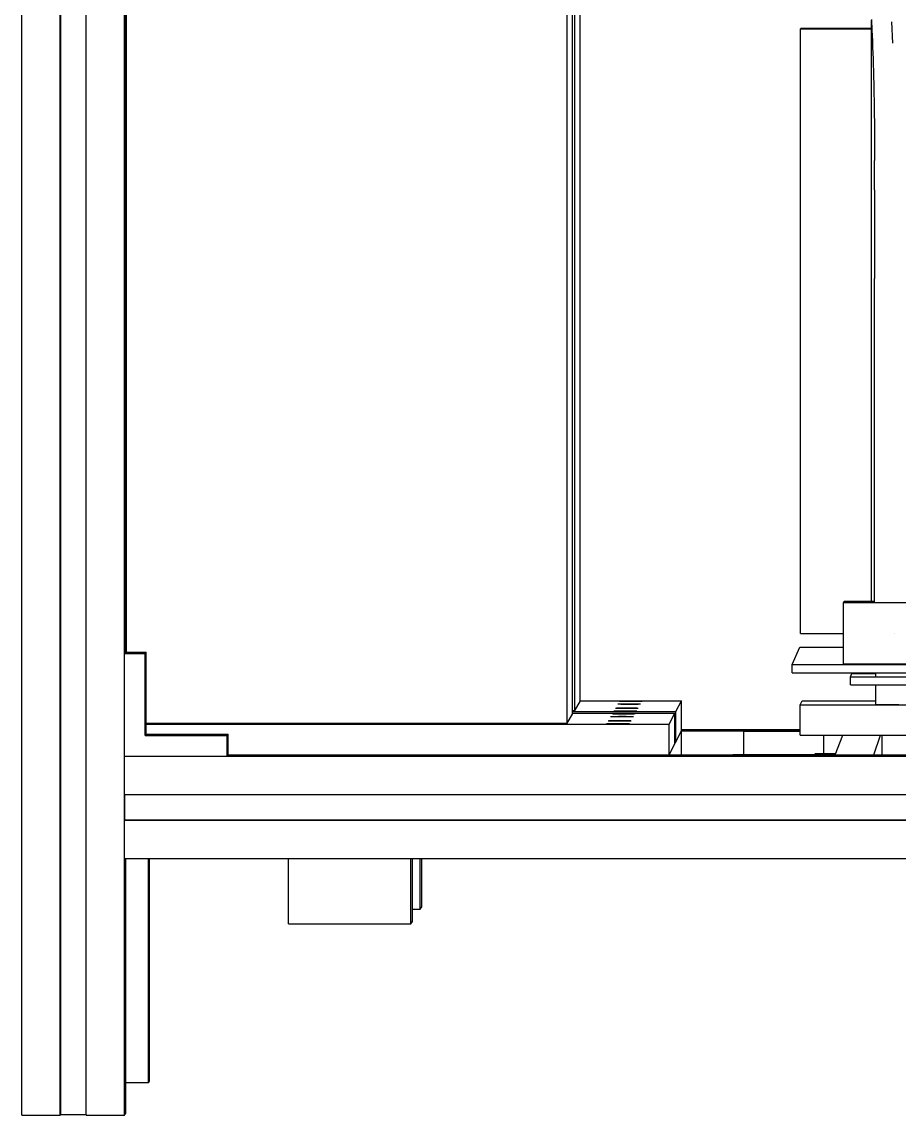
# Model space of a CAD drawing. Header units: millimetres. Extents: x -253 to 258, y -315 to 312.
# Drawn here: x -252.7 to -79.9, y -315.4 to -100 of the extents above; entities that cross this region are included whole.
import ezdxf

# ---------------------------------------------------------------- set-up
doc = ezdxf.new("R2010")
doc.units = ezdxf.units.MM
doc.layers.add('SKETCH', color=5, linetype='Continuous')
doc.layers.add('VISIBLE', color=7, linetype='Continuous')

msp = doc.modelspace()

# ---------------------------------------------------------------- linework, layer by layer
at = {"layer": 'SKETCH', "flags": 128}
msp.add_lwpolyline([(-80.74, -220.42), (-80.74, -220.42), (-80.74, -220.42)], dxfattribs=at)
at = {"layer": 'VISIBLE'}
for p, q in [((-252.72, -315.39), (-252.72, 312.36)), ((-245.14, -315.39), (-245.14, 312.36)), ((-245.06, -315.29), (-245.06, 312.26)), ((-240.08, -315.39), (-240.08, 312.36)), ((-232.5, -315.39), (-232.5, 312.36)), ((-232.41, -224.33), (-232.41, 9.09)), ((-232.35, -224.27), (-232.35, 9.09)), ((-232.26, -224.19), (-232.26, 9.09)), ((-143.78, -235.65), (-143.78, -55.92)), ((-142.72, -233.89), (-142.72, -55.5)), ((-232.09, -224.19), (-232.09, -56.51)), ((-145.31, -238.14), (-145.31, -56.51)), ((-144.22, -236.35), (-144.22, -56.08)), ((-99.33, -101.32), (-99.23, -101.22)), ((-99.23, -101.22), (-85.35, -101.22)), ((-85.36, -99.47), (-85.27, -101.57)), ((-85.35, -214.14), (-85.35, -99.63)), ((-81.38, -99.95), (-81.2, -104.17)), ((-99.33, -220.51), (-99.33, -101.32)), ((-99.33, -101.32), (-85.35, -101.32)), ((-85.27, -101.57), (-85.22, -102.62)), ((-85.22, -102.62), (-85.17, -103.68)), ((-85.17, -103.68), (-85.13, -104.75)), ((-85.13, -104.75), (-85.11, -105.29)), ((-85.11, -105.29), (-85.08, -105.83)), ((-85.08, -105.83), (-85.06, -106.39)), ((-85.06, -106.39), (-85.04, -106.95)), ((-85.04, -106.95), (-85.02, -107.53)), ((-85.02, -107.53), (-85, -108.12)), ((-85, -108.12), (-84.98, -108.71)), ((-84.98, -108.71), (-84.97, -109.32)), ((-84.97, -109.31), (-84.95, -109.89)), ((-84.97, -109.32), (-84.97, -109.32)), ((-84.95, -109.89), (-84.93, -110.52)), ((-84.93, -110.52), (-84.92, -111.15)), ((-84.92, -111.15), (-84.9, -111.8)), ((-84.9, -111.8), (-84.89, -112.45)), ((-84.89, -112.45), (-84.87, -113.11)), ((-84.87, -113.11), (-84.86, -113.77)), ((-84.86, -113.77), (-84.85, -114.45)), ((-84.85, -114.45), (-84.84, -115.13)), ((-84.84, -115.13), (-84.83, -115.81)), ((-84.83, -115.81), (-84.82, -116.5)), ((-84.82, -116.5), (-84.81, -117.2)), ((-84.81, -117.2), (-84.8, -117.9)), ((-84.8, -117.9), (-84.79, -118.6)), ((-84.79, -118.6), (-84.78, -119.31)), ((-84.78, -119.31), (-84.78, -120.02)), ((-84.78, -120.02), (-84.77, -120.73)), ((-84.77, -120.73), (-84.77, -121.45)), ((-84.77, -121.45), (-84.76, -122.17)), ((-84.76, -122.17), (-84.76, -122.89)), ((-84.76, -122.89), (-84.76, -123.61)), ((-84.76, -123.61), (-84.76, -124.34)), ((-84.76, -124.34), (-84.76, -125.79)), ((-84.76, -125.79), (-84.76, -127.24)), ((-84.76, -128.7), (-84.76, -127.24)), ((-84.76, -130.15), (-84.76, -128.7)), ((-84.76, -133.06), (-84.76, -130.15)), ((-84.76, -133.06), (-84.76, -138.88)), ((-84.76, -138.88), (-84.76, -150.52)), ((-84.76, -214.32), (-84.76, -150.52)), ((-90.83, -214.36), (-90.79, -214.27)), ((-90.83, -226.47), (-90.83, -214.36)), ((-90.83, -214.36), (-70.65, -214.36)), ((-90.79, -214.27), (-84.76, -214.27)), ((-90.77, -214.22), (-90.74, -214.14)), ((-90.77, -214.27), (-90.77, -214.22)), ((-90.77, -214.22), (-84.76, -214.22)), ((-90.74, -214.14), (-84.76, -214.14)), ((-232.26, -219.86), (-232.09, -219.86)), ((-232.26, -219.9), (-232.09, -219.9)), ((-99.33, -220.51), (-90.83, -220.51)), ((-80.74, -220.42), (-80.74, -220.42)), ((-80.74, -220.42), (-80.74, -220.42)), ((-80.74, -220.42), (-80.73, -220.42)), ((-100.98, -226.61), (-99.45, -223.17)), ((-99.45, -223.17), (-90.83, -223.17)), ((-232.5, -224.41), (-232.22, -224.14)), ((-232.5, -224.41), (-228.46, -224.41)), ((-232.26, -224.14), (-232.22, -224.14)), ((-232.26, -224.19), (-228.23, -224.19)), ((-232.22, -224.19), (-232.22, -224.14)), ((-228.46, -224.41), (-228.23, -224.19)), ((-228.46, -240.59), (-228.46, -224.41)), ((-228.23, -240.34), (-228.23, -224.19)), ((-100.98, -228.23), (-100.98, -226.61)), ((-100.98, -226.61), (228.23, -226.61)), ((-100.98, -228.23), (228.23, -228.23)), ((-90.83, -226.47), (-70.65, -226.47)), ((-89.46, -229.03), (-89.2, -228.34)), ((-89.2, -228.34), (-84.46, -228.34)), ((-84.46, -228.92), (-84.46, -228.23)), ((-89.46, -230.62), (-89.46, -229.03)), ((-89.46, -229.03), (9.94, -229.03)), ((-89.46, -230.62), (9.94, -230.62)), ((-84.46, -234.49), (-84.46, -230.62)), ((-143.78, -235.65), (-142.72, -233.89)), ((-142.72, -233.72), (-122.8, -233.72)), ((-135.3, -234.36), (-135.29, -234.36)), ((-135.3, -234.36), (-135.29, -234.36)), ((-135.29, -234.36), (-135.25, -234.35)), ((-135.29, -234.36), (-135.24, -234.37)), ((-135.29, -234.36), (-135.24, -234.37)), ((-135.25, -234.35), (-135.19, -234.35)), ((-135.24, -234.37), (-135.16, -234.37)), ((-135.24, -234.37), (-135.16, -234.37)), ((-135.19, -234.35), (-135.11, -234.35)), ((-135.16, -234.37), (-135.05, -234.37)), ((-135.11, -234.35), (-135.02, -234.35)), ((-135.05, -234.37), (-134.9, -234.37)), ((-135.02, -234.35), (-134.81, -234.34)), ((-134.98, -233.81), (-134.97, -233.81)), ((-134.98, -233.81), (-134.97, -233.81)), ((-134.97, -233.81), (-134.93, -233.8)), ((-134.97, -233.81), (-134.92, -233.81)), ((-134.97, -233.81), (-134.92, -233.81)), ((-134.93, -233.8), (-134.87, -233.8)), ((-134.92, -233.81), (-134.84, -233.82)), ((-134.92, -233.81), (-134.84, -233.82)), ((-134.9, -234.37), (-134.73, -234.38)), ((-134.87, -233.8), (-134.79, -233.8)), ((-134.84, -233.82), (-134.73, -233.82)), ((-134.81, -234.34), (-134.57, -234.34)), ((-134.79, -233.8), (-134.7, -233.8)), ((-134.73, -233.82), (-134.59, -233.82)), ((-134.73, -234.38), (-134.53, -234.38)), ((-134.7, -233.8), (-134.49, -233.79)), ((-134.59, -233.82), (-134.41, -233.83)), ((-134.57, -234.34), (-134.34, -234.34)), ((-134.53, -234.38), (-134.32, -234.38)), ((-134.49, -233.79), (-134.26, -233.79)), ((-134.41, -233.83), (-134.22, -233.83)), ((-134.34, -234.34), (-134.09, -234.34)), ((-134.32, -234.38), (-134.09, -234.38)), ((-134.26, -233.79), (-134.03, -233.79)), ((-134.22, -233.83), (-134, -233.83)), ((-134.09, -234.34), (-133.78, -234.33)), ((-134.09, -234.38), (-133.85, -234.38)), ((-134.03, -233.79), (-133.77, -233.78)), ((-134, -233.83), (-133.77, -233.83)), ((-133.85, -234.38), (-133.61, -234.38)), ((-133.78, -234.33), (-133.41, -234.33)), ((-133.77, -233.78), (-133.46, -233.78)), ((-133.77, -233.83), (-133.54, -233.83)), ((-133.61, -234.38), (-133.38, -234.39)), ((-133.54, -233.83), (-133.3, -233.83)), ((-133.46, -233.78), (-133.09, -233.78)), ((-133.41, -234.33), (-133.2, -234.33)), ((-133.38, -234.39), (-133.15, -234.39)), ((-133.3, -233.83), (-133.07, -233.83)), ((-133.2, -234.33), (-132.99, -234.33)), ((-133.15, -234.39), (-132.93, -234.39)), ((-133.09, -233.78), (-132.89, -233.78)), ((-133.07, -233.83), (-132.84, -233.83)), ((-132.99, -234.33), (-132.76, -234.33)), ((-132.93, -234.39), (-132.73, -234.39)), ((-132.89, -233.78), (-132.67, -233.78)), ((-132.84, -233.83), (-132.62, -233.83)), ((-132.76, -234.33), (-132.52, -234.33)), ((-132.73, -234.39), (-132.36, -234.38)), ((-132.67, -233.78), (-132.45, -233.78)), ((-132.62, -233.83), (-132.42, -233.83)), ((-132.52, -234.33), (-132.28, -234.33)), ((-132.45, -233.78), (-132.21, -233.78)), ((-132.42, -233.83), (-132.05, -233.83)), ((-132.36, -234.38), (-132.05, -234.38)), ((-132.28, -234.33), (-132.05, -234.34)), ((-132.21, -233.78), (-131.97, -233.78)), ((-132.05, -233.83), (-131.74, -233.83)), ((-132.05, -234.34), (-131.82, -234.34)), ((-132.05, -234.38), (-131.79, -234.38)), ((-131.97, -233.78), (-131.74, -233.78)), ((-131.82, -234.34), (-131.6, -234.34)), ((-131.79, -234.38), (-131.56, -234.38)), ((-131.74, -233.78), (-131.51, -233.79)), ((-131.74, -233.83), (-131.48, -233.83)), ((-131.6, -234.34), (-131.41, -234.34)), ((-131.56, -234.38), (-131.33, -234.38)), ((-131.51, -233.79), (-131.29, -233.79)), ((-131.48, -233.83), (-131.25, -233.83)), ((-131.41, -234.34), (-131.23, -234.34)), ((-131.33, -234.38), (-131.12, -234.37)), ((-131.29, -233.79), (-131.1, -233.79)), ((-131.25, -233.83), (-131.02, -233.82)), ((-131.23, -234.34), (-131.09, -234.35)), ((-131.12, -234.37), (-131.03, -234.37)), ((-131.1, -233.79), (-130.92, -233.79)), ((-131.09, -234.35), (-130.98, -234.35)), ((-131.03, -234.37), (-130.95, -234.37)), ((-131.02, -233.82), (-130.81, -233.82)), ((-130.98, -234.35), (-130.9, -234.35)), ((-130.95, -234.37), (-130.89, -234.36)), ((-130.92, -233.79), (-130.78, -233.8)), ((-130.9, -234.35), (-130.85, -234.36)), ((-130.89, -234.36), (-130.85, -234.36)), ((-130.85, -234.36), (-130.83, -234.36)), ((-130.85, -234.36), (-130.83, -234.36)), ((-130.81, -233.82), (-130.72, -233.82)), ((-130.78, -233.8), (-130.67, -233.8)), ((-130.72, -233.82), (-130.64, -233.82)), ((-130.67, -233.8), (-130.59, -233.8)), ((-130.64, -233.82), (-130.58, -233.81)), ((-130.59, -233.8), (-130.54, -233.8)), ((-130.58, -233.81), (-130.54, -233.81)), ((-130.54, -233.8), (-130.53, -233.81)), ((-130.54, -233.81), (-130.53, -233.81)), ((-123.91, -235.82), (-122.8, -233.72)), ((-122.8, -244.38), (-122.8, -233.72)), ((-99.38, -234.53), (-99.03, -233.72)), ((-99.38, -240.5), (-99.38, -234.53)), ((-99.38, -234.53), (119.25, -234.53)), ((-99.03, -233.72), (-84.46, -233.72)), ((-84.46, -234.49), (-79.93, -234.49)), ((-145.31, -238.14), (-144.22, -236.35)), ((-144.22, -235.65), (-143.78, -235.65)), ((-144.22, -235.82), (-123.91, -235.82)), ((-144.22, -236.18), (-124.09, -236.18)), ((-136.73, -236.83), (-136.71, -236.83)), ((-136.73, -236.83), (-136.71, -236.83)), ((-136.71, -236.83), (-136.67, -236.82)), ((-136.71, -236.83), (-136.67, -236.84)), ((-136.71, -236.83), (-136.67, -236.84)), ((-136.67, -236.82), (-136.61, -236.82)), ((-136.67, -236.84), (-136.59, -236.84)), ((-136.61, -236.82), (-136.53, -236.82)), ((-136.59, -236.84), (-136.47, -236.84)), ((-136.53, -236.82), (-136.44, -236.82)), ((-136.47, -236.84), (-136.33, -236.84)), ((-136.44, -236.82), (-136.23, -236.81)), ((-136.4, -236.27), (-136.39, -236.26)), ((-136.4, -236.27), (-136.39, -236.27)), ((-136.39, -236.26), (-136.35, -236.26)), ((-136.39, -236.27), (-136.34, -236.27)), ((-136.39, -236.27), (-136.34, -236.27)), ((-136.35, -236.26), (-136.29, -236.26)), ((-136.34, -236.27), (-136.26, -236.28)), ((-136.33, -236.84), (-136.15, -236.85)), ((-136.29, -236.26), (-136.21, -236.26)), ((-136.26, -236.28), (-136.15, -236.28)), ((-136.23, -236.81), (-135.99, -236.81)), ((-136.21, -236.26), (-136.12, -236.25)), ((-136.15, -236.28), (-136, -236.28)), ((-136.15, -236.85), (-135.95, -236.85)), ((-136.12, -236.25), (-135.9, -236.25)), ((-136.1, -235.73), (-136.08, -235.73)), ((-136.1, -235.73), (-136.08, -235.74)), ((-136.08, -235.73), (-136.04, -235.73)), ((-136.08, -235.74), (-136.03, -235.74)), ((-136.08, -235.74), (-136.03, -235.74)), ((-136.04, -235.73), (-135.98, -235.73)), ((-136.03, -235.74), (-135.95, -235.74)), ((-136, -236.28), (-135.83, -236.28)), ((-135.99, -236.81), (-135.76, -236.81)), ((-135.98, -235.73), (-135.9, -235.72)), ((-135.95, -235.74), (-135.84, -235.75)), ((-135.95, -236.85), (-135.73, -236.85)), ((-135.9, -235.72), (-135.81, -235.72)), ((-135.9, -236.25), (-135.67, -236.25)), ((-135.84, -235.75), (-135.7, -235.75)), ((-135.83, -236.28), (-135.63, -236.29)), ((-135.81, -235.72), (-135.6, -235.72)), ((-135.77, -235.18), (-135.76, -235.17)), ((-135.77, -235.18), (-135.76, -235.18)), ((-135.76, -235.17), (-135.72, -235.17)), ((-135.76, -235.18), (-135.71, -235.18)), ((-135.76, -235.18), (-135.71, -235.18)), ((-135.76, -236.81), (-135.5, -236.81)), ((-135.73, -236.85), (-135.5, -236.85)), ((-135.72, -235.17), (-135.66, -235.17)), ((-135.71, -235.18), (-135.63, -235.19)), ((-135.7, -235.75), (-135.52, -235.75)), ((-135.67, -236.25), (-135.43, -236.24)), ((-135.66, -235.17), (-135.58, -235.17)), ((-135.63, -235.19), (-135.52, -235.19)), ((-135.63, -236.29), (-135.41, -236.29)), ((-135.6, -235.72), (-135.36, -235.72)), ((-135.58, -235.17), (-135.49, -235.16)), ((-135.52, -235.19), (-135.38, -235.19)), ((-135.52, -235.75), (-135.32, -235.75)), ((-135.5, -236.81), (-135.19, -236.8)), ((-135.5, -236.85), (-135.26, -236.85)), ((-135.49, -235.16), (-135.28, -235.16)), ((-135.43, -236.24), (-135.18, -236.24)), ((-135.41, -236.29), (-135.18, -236.29)), ((-135.38, -235.19), (-135.2, -235.19)), ((-135.36, -235.72), (-135.13, -235.71)), ((-135.32, -235.75), (-135.11, -235.76)), ((-135.28, -235.16), (-135.04, -235.16)), ((-135.26, -236.85), (-135.02, -236.85)), ((-135.2, -235.19), (-135, -235.2)), ((-135.19, -236.8), (-134.81, -236.8)), ((-135.18, -236.24), (-134.86, -236.24)), ((-135.18, -236.29), (-134.94, -236.29)), ((-135.13, -235.71), (-134.87, -235.71)), ((-135.11, -235.76), (-134.88, -235.76)), ((-135.04, -235.16), (-134.81, -235.16)), ((-135.02, -236.85), (-134.78, -236.86)), ((-135, -235.2), (-134.79, -235.2)), ((-134.94, -236.29), (-134.7, -236.29)), ((-134.88, -235.76), (-134.64, -235.76)), ((-134.87, -235.71), (-134.56, -235.71)), ((-134.86, -236.24), (-134.49, -236.24)), ((-134.81, -235.16), (-134.55, -235.15)), ((-134.81, -236.8), (-134.61, -236.8)), ((-134.79, -235.2), (-134.56, -235.2)), ((-134.78, -236.86), (-134.55, -236.86)), ((-134.7, -236.29), (-134.46, -236.29)), ((-134.64, -235.76), (-134.4, -235.76)), ((-134.61, -236.8), (-134.39, -236.8)), ((-134.56, -235.2), (-134.32, -235.2)), ((-134.56, -235.71), (-134.19, -235.71)), ((-134.55, -235.15), (-134.24, -235.15)), ((-134.55, -236.86), (-134.33, -236.86)), ((-134.49, -236.24), (-134.29, -236.24)), ((-134.46, -236.29), (-134.23, -236.29)), ((-134.4, -235.76), (-134.16, -235.76)), ((-134.39, -236.8), (-134.16, -236.8)), ((-134.33, -236.86), (-134.13, -236.86)), ((-134.32, -235.2), (-134.08, -235.2)), ((-134.29, -236.24), (-134.07, -236.24)), ((-134.24, -235.15), (-133.87, -235.15)), ((-134.23, -236.29), (-134.01, -236.29)), ((-134.19, -235.71), (-133.99, -235.71)), ((-134.16, -235.76), (-133.93, -235.76)), ((-134.16, -236.8), (-133.92, -236.8)), ((-134.13, -236.86), (-133.75, -236.85)), ((-134.08, -235.2), (-133.84, -235.2)), ((-134.07, -236.24), (-133.84, -236.24)), ((-134.01, -236.29), (-133.81, -236.29)), ((-133.99, -235.71), (-133.77, -235.71)), ((-133.93, -235.76), (-133.71, -235.76)), ((-133.92, -236.8), (-133.68, -236.8)), ((-133.87, -235.15), (-133.67, -235.15)), ((-133.84, -235.2), (-133.62, -235.2)), ((-133.84, -236.24), (-133.6, -236.24)), ((-133.81, -236.29), (-133.44, -236.29)), ((-133.77, -235.71), (-133.54, -235.71)), ((-133.75, -236.85), (-133.44, -236.85)), ((-133.71, -235.76), (-133.51, -235.76)), ((-133.68, -236.8), (-133.44, -236.81)), ((-133.67, -235.15), (-133.45, -235.15)), ((-133.62, -235.2), (-133.4, -235.2)), ((-133.6, -236.24), (-133.36, -236.24)), ((-133.54, -235.71), (-133.3, -235.71)), ((-133.51, -235.76), (-133.14, -235.76)), ((-133.45, -235.15), (-133.22, -235.15)), ((-133.44, -236.29), (-133.12, -236.29)), ((-133.44, -236.81), (-133.21, -236.81)), ((-133.44, -236.85), (-133.18, -236.85)), ((-133.4, -235.2), (-133.19, -235.2)), ((-133.36, -236.24), (-133.12, -236.24)), ((-133.3, -235.71), (-133.06, -235.71)), ((-133.22, -235.15), (-132.98, -235.15)), ((-133.21, -236.81), (-132.99, -236.81)), ((-133.19, -235.2), (-132.82, -235.2)), ((-133.18, -236.85), (-132.95, -236.85)), ((-133.14, -235.76), (-132.82, -235.76)), ((-133.12, -236.24), (-132.89, -236.24)), ((-133.12, -236.29), (-132.87, -236.29)), ((-133.06, -235.71), (-132.82, -235.71)), ((-132.99, -236.81), (-132.79, -236.81)), ((-132.98, -235.15), (-132.75, -235.15)), ((-132.95, -236.85), (-132.72, -236.85)), ((-132.89, -236.24), (-132.67, -236.25)), ((-132.87, -236.29), (-132.63, -236.29)), ((-132.82, -235.2), (-132.51, -235.2)), ((-132.82, -235.71), (-132.59, -235.71)), ((-132.82, -235.76), (-132.57, -235.76)), ((-132.79, -236.81), (-132.62, -236.81)), ((-132.75, -235.15), (-132.51, -235.15)), ((-132.72, -236.85), (-132.5, -236.84)), ((-132.67, -236.25), (-132.47, -236.25)), ((-132.63, -236.29), (-132.4, -236.28)), ((-132.62, -236.81), (-132.47, -236.82)), ((-132.59, -235.71), (-132.37, -235.71)), ((-132.57, -235.76), (-132.33, -235.75)), ((-132.51, -235.15), (-132.28, -235.15)), ((-132.51, -235.2), (-132.25, -235.2)), ((-132.5, -236.84), (-132.41, -236.84)), ((-132.47, -236.25), (-132.3, -236.25)), ((-132.47, -236.82), (-132.36, -236.82)), ((-132.41, -236.84), (-132.33, -236.84)), ((-132.4, -236.28), (-132.19, -236.28)), ((-132.37, -235.71), (-132.18, -235.72)), ((-132.36, -236.82), (-132.28, -236.82)), ((-132.33, -235.75), (-132.1, -235.75)), ((-132.33, -236.84), (-132.27, -236.83)), ((-132.3, -236.25), (-132.15, -236.25)), ((-132.28, -235.15), (-132.06, -235.16)), ((-132.28, -236.82), (-132.23, -236.83)), ((-132.27, -236.83), (-132.23, -236.83)), ((-132.25, -235.2), (-132.02, -235.2)), ((-132.23, -236.83), (-132.21, -236.83)), ((-132.23, -236.83), (-132.21, -236.83)), ((-132.19, -236.28), (-132.09, -236.28)), ((-132.18, -235.72), (-132, -235.72)), ((-132.15, -236.25), (-132.04, -236.26)), ((-132.1, -235.75), (-131.89, -235.75)), ((-132.09, -236.28), (-132.01, -236.27)), ((-132.06, -235.16), (-131.86, -235.16)), ((-132.04, -236.26), (-131.96, -236.26)), ((-132.02, -235.2), (-131.79, -235.19)), ((-132.01, -236.27), (-131.95, -236.27)), ((-132, -235.72), (-131.86, -235.72)), ((-131.96, -236.26), (-131.91, -236.26)), ((-131.95, -236.27), (-131.91, -236.27)), ((-131.91, -236.26), (-131.9, -236.27)), ((-131.91, -236.27), (-131.9, -236.27)), ((-131.89, -235.75), (-131.8, -235.75)), ((-131.86, -235.16), (-131.69, -235.16)), ((-131.86, -235.72), (-131.74, -235.73)), ((-131.8, -235.75), (-131.72, -235.74)), ((-131.79, -235.19), (-131.58, -235.19)), ((-131.74, -235.73), (-131.66, -235.73)), ((-131.72, -235.74), (-131.66, -235.74)), ((-131.69, -235.16), (-131.55, -235.16)), ((-131.66, -235.73), (-131.62, -235.73)), ((-131.66, -235.74), (-131.62, -235.74)), ((-131.62, -235.74), (-131.6, -235.73)), ((-131.62, -235.73), (-131.6, -235.73)), ((-131.58, -235.19), (-131.48, -235.19)), ((-131.55, -235.16), (-131.43, -235.17)), ((-131.48, -235.19), (-131.4, -235.19)), ((-131.43, -235.17), (-131.35, -235.17)), ((-131.4, -235.19), (-131.34, -235.18)), ((-131.35, -235.17), (-131.31, -235.17)), ((-131.34, -235.18), (-131.3, -235.18)), ((-131.31, -235.17), (-131.29, -235.18)), ((-131.3, -235.18), (-131.29, -235.18)), ((-125.22, -238.32), (-124.09, -236.18)), ((-124.09, -242.18), (-124.09, -236.18)), ((-123.91, -241.82), (-123.91, -235.82)), ((-228.23, -238.14), (-145.31, -238.14)), ((-228.23, -238.32), (-125.22, -238.32)), ((-137.54, -238.23), (-137.53, -238.23)), ((-137.54, -238.23), (-137.52, -238.24)), ((-137.53, -238.23), (-137.49, -238.23)), ((-137.52, -238.24), (-137.48, -238.24)), ((-137.52, -238.24), (-137.48, -238.24)), ((-137.49, -238.23), (-137.42, -238.23)), ((-137.48, -238.24), (-137.4, -238.24)), ((-137.48, -238.24), (-137.4, -238.24)), ((-137.42, -238.23), (-137.34, -238.22)), ((-137.4, -238.24), (-137.28, -238.25)), ((-137.34, -238.22), (-137.25, -238.22)), ((-137.28, -238.25), (-137.13, -238.25)), ((-137.25, -238.22), (-137.03, -238.22)), ((-137.21, -237.66), (-137.2, -237.66)), ((-137.21, -237.66), (-137.2, -237.67)), ((-137.2, -237.66), (-137.16, -237.66)), ((-137.2, -237.67), (-137.15, -237.67)), ((-137.2, -237.67), (-137.15, -237.67)), ((-137.16, -237.66), (-137.09, -237.66)), ((-137.15, -237.67), (-137.07, -237.67)), ((-137.15, -237.67), (-137.07, -237.67)), ((-137.13, -238.25), (-136.96, -238.25)), ((-137.09, -237.66), (-137.01, -237.65)), ((-137.07, -237.67), (-136.95, -237.68)), ((-137.03, -238.22), (-136.8, -238.21)), ((-137.01, -237.65), (-136.92, -237.65)), ((-136.96, -238.25), (-136.76, -238.25)), ((-136.95, -237.68), (-136.81, -237.68)), ((-136.92, -237.65), (-136.71, -237.65)), ((-136.81, -237.68), (-136.63, -237.68)), ((-136.8, -238.21), (-136.56, -238.21)), ((-136.76, -238.25), (-136.54, -238.26)), ((-136.71, -237.65), (-136.47, -237.64)), ((-136.63, -237.68), (-136.43, -237.68)), ((-136.56, -238.21), (-136.3, -238.21)), ((-136.54, -238.26), (-136.31, -238.26)), ((-136.47, -237.64), (-136.24, -237.64)), ((-136.43, -237.68), (-136.21, -237.69)), ((-136.31, -238.26), (-136.07, -238.26)), ((-136.3, -238.21), (-135.99, -238.21)), ((-136.24, -237.64), (-135.98, -237.64)), ((-136.21, -237.69), (-135.98, -237.69)), ((-136.07, -238.26), (-135.82, -238.26)), ((-135.99, -238.21), (-135.61, -238.21)), ((-135.98, -237.64), (-135.66, -237.64)), ((-135.98, -237.69), (-135.74, -237.69)), ((-135.82, -238.26), (-135.58, -238.26)), ((-135.74, -237.69), (-135.5, -237.69)), ((-135.66, -237.64), (-135.29, -237.64)), ((-135.61, -238.21), (-135.41, -238.21)), ((-135.58, -238.26), (-135.35, -238.26)), ((-135.5, -237.69), (-135.26, -237.69)), ((-135.41, -238.21), (-135.18, -238.21)), ((-135.35, -238.26), (-135.13, -238.26)), ((-135.29, -237.64), (-135.08, -237.64)), ((-135.26, -237.69), (-135.03, -237.69)), ((-135.18, -238.21), (-134.95, -238.21)), ((-135.13, -238.26), (-134.92, -238.26)), ((-135.08, -237.64), (-134.86, -237.64)), ((-135.03, -237.69), (-134.81, -237.69)), ((-134.95, -238.21), (-134.71, -238.21)), ((-134.92, -238.26), (-134.55, -238.26)), ((-134.86, -237.64), (-134.63, -237.64)), ((-134.81, -237.69), (-134.6, -237.69)), ((-134.71, -238.21), (-134.47, -238.21)), ((-134.63, -237.64), (-134.39, -237.64)), ((-134.6, -237.69), (-134.23, -237.69)), ((-134.55, -238.26), (-134.23, -238.26)), ((-134.47, -238.21), (-134.23, -238.21)), ((-134.39, -237.64), (-134.15, -237.64)), ((-134.23, -237.69), (-133.91, -237.69)), ((-134.23, -238.21), (-134, -238.21)), ((-134.23, -238.26), (-133.97, -238.26)), ((-134.15, -237.64), (-133.91, -237.64)), ((-134, -238.21), (-133.78, -238.21)), ((-133.97, -238.26), (-133.74, -238.25)), ((-133.91, -237.64), (-133.68, -237.64)), ((-133.91, -237.69), (-133.65, -237.69)), ((-133.78, -238.21), (-133.58, -238.22)), ((-133.74, -238.25), (-133.5, -238.25)), ((-133.68, -237.64), (-133.46, -237.64)), ((-133.65, -237.69), (-133.42, -237.68)), ((-133.58, -238.22), (-133.4, -238.22)), ((-133.5, -238.25), (-133.29, -238.25)), ((-133.46, -237.64), (-133.26, -237.65)), ((-133.42, -237.68), (-133.18, -237.68)), ((-133.4, -238.22), (-133.26, -238.22)), ((-133.29, -238.25), (-133.19, -238.24)), ((-133.26, -237.65), (-133.08, -237.65)), ((-133.26, -238.22), (-133.14, -238.22)), ((-133.19, -238.24), (-133.11, -238.24)), ((-133.18, -237.68), (-132.97, -237.68)), ((-133.14, -238.22), (-133.06, -238.23)), ((-133.11, -238.24), (-133.05, -238.24)), ((-133.08, -237.65), (-132.94, -237.65)), ((-133.06, -238.23), (-133.01, -238.23)), ((-133.05, -238.24), (-133.01, -238.24)), ((-133.01, -238.24), (-133, -238.23)), ((-133.01, -238.23), (-133, -238.23)), ((-132.97, -237.68), (-132.87, -237.67)), ((-132.94, -237.65), (-132.82, -237.65)), ((-132.87, -237.67), (-132.79, -237.67)), ((-132.82, -237.65), (-132.74, -237.66)), ((-132.79, -237.67), (-132.73, -237.67)), ((-132.74, -237.66), (-132.69, -237.66)), ((-132.73, -237.67), (-132.69, -237.67)), ((-132.69, -237.67), (-132.68, -237.66)), ((-132.69, -237.66), (-132.68, -237.66)), ((-125.22, -244.38), (-125.22, -238.32)), ((-228.46, -240.59), (-228.23, -240.34)), ((-228.46, -240.59), (-212.28, -240.59)), ((-228.23, -240.34), (-212.07, -240.34)), ((-212.28, -240.59), (-212.07, -240.34)), ((-212.28, -244.63), (-212.28, -240.59)), ((-212.07, -244.38), (-212.07, -240.34)), ((-125.22, -244.38), (-122.8, -239.66)), ((-122.8, -239.43), (-99.38, -239.43)), ((-122.8, -239.52), (-99.38, -239.52)), ((-122.8, -239.57), (-99.38, -239.57)), ((-122.8, -239.66), (-99.38, -239.66)), ((-110.52, -239.71), (-110.5, -239.66)), ((-110.52, -244.33), (-110.52, -239.71)), ((-110.52, -239.71), (-99.38, -239.71)), ((-99.38, -240.5), (119.25, -240.5)), ((-94.75, -244.14), (-94.75, -240.5)), ((-92.48, -244.38), (-91.01, -240.5)), ((-84.91, -244.38), (-83.56, -240.5)), ((-83.27, -244.38), (-83.27, -240.5)), ((-124.09, -241.82), (-123.91, -241.82)), ((-232.5, -244.63), (232.5, -244.63)), ((-212.28, -244.63), (-212.07, -244.38)), ((-212.2, -244.54), (212.2, -244.54)), ((-212.15, -244.48), (212.15, -244.48)), ((-212.07, -244.38), (212.07, -244.38)), ((-112.68, -244.38), (-112.66, -244.33)), ((-112.66, -244.33), (-96.5, -244.33)), ((-96.5, -244.33), (-96.42, -244.14)), ((-96.42, -244.14), (-92.39, -244.14)), ((-232.5, -252.21), (232.5, -252.21)), ((-232.43, -257.19), (-232.43, -252.21)), ((-232.5, -257.27), (-232.43, -257.19)), ((-232.5, -257.27), (232.5, -257.27)), ((-232.43, -257.19), (232.43, -257.19)), ((-232.5, -264.85), (232.5, -264.85)), ((-232.41, -315.27), (-232.41, -264.85)), ((-232.35, -315.19), (-232.35, -264.85)), ((-232.26, -315.07), (-232.26, -264.85)), ((-227.78, -308.99), (-227.78, -264.85)), ((-227.69, -308.87), (-227.69, -264.85)), ((-227.64, -308.8), (-227.64, -264.85)), ((-227.55, -308.68), (-227.55, -264.85)), ((-200.21, -277.68), (-200.21, -264.85)), ((-176.07, -277.68), (-176.07, -264.85)), ((-175.78, -277.23), (-175.78, -264.85)), ((-174.22, -274.78), (-174.22, -264.85)), ((-173.95, -274.34), (-173.95, -264.85)), ((-175.78, -274.78), (-174.22, -274.78)), ((-174.22, -274.78), (-173.95, -274.34)), ((-200.21, -277.68), (-176.07, -277.68)), ((-176.07, -277.68), (-175.78, -277.23)), ((-232.26, -308.99), (-227.78, -308.99)), ((-227.78, -308.99), (-227.69, -308.87)), ((-227.69, -308.8), (-227.64, -308.8)), ((-227.64, -308.8), (-227.55, -308.68)), ((-252.72, -315.39), (-245.14, -315.39)), ((-245.14, -315.39), (-245.06, -315.29)), ((-245.06, -315.29), (-240.08, -315.29)), ((-240.08, -315.39), (-232.5, -315.39)), ((-232.5, -315.39), (-232.41, -315.27)), ((-232.41, -315.19), (-232.35, -315.19)), ((-232.35, -315.19), (-232.26, -315.07))]:
    msp.add_line(p, q, dxfattribs=at)

doc.saveas('drawing.dxf')
